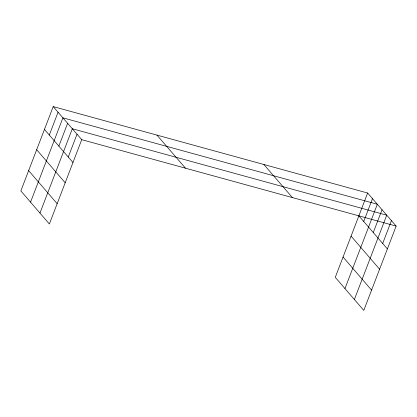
<?xml version="1.0" encoding="UTF-8"?>
<svg xmlns="http://www.w3.org/2000/svg" width="417" height="417" viewBox="0 0 417 417"><rect width="100%" height="100%" fill="white"/><g stroke="black" fill="none" stroke-linecap="round" stroke-linejoin="round"><path stroke-width="0.63" d="M53.214 106.601L20.85 190.908L49.373 223.981L81.732 139.669L53.214 106.601L367.627 193.019L396.15 226.092L363.786 310.399L335.268 277.331L367.627 193.019M49.3 135.045L58.062 112.22M30.545 202.151L62.91 117.844L377.328 204.262L344.963 288.574M58.854 146.122L67.617 123.302M39.959 213.066L72.323 128.759L386.736 215.177L354.377 299.489M68.268 157.037L77.025 134.211M363.718 221.463L372.48 198.643M373.272 232.545L382.035 209.72M382.681 243.455L391.443 220.635M81.732 139.669L396.15 226.092M358.87 215.844L387.388 248.913M351.078 236.137L379.6 269.205M263.872 164.501L292.39 197.569M343.055 257.039L371.573 290.107M156.969 135.118L185.492 168.187M44.452 129.421L72.975 162.494M36.665 149.713L65.182 182.782M28.637 170.621L57.16 203.689"/></g></svg>
